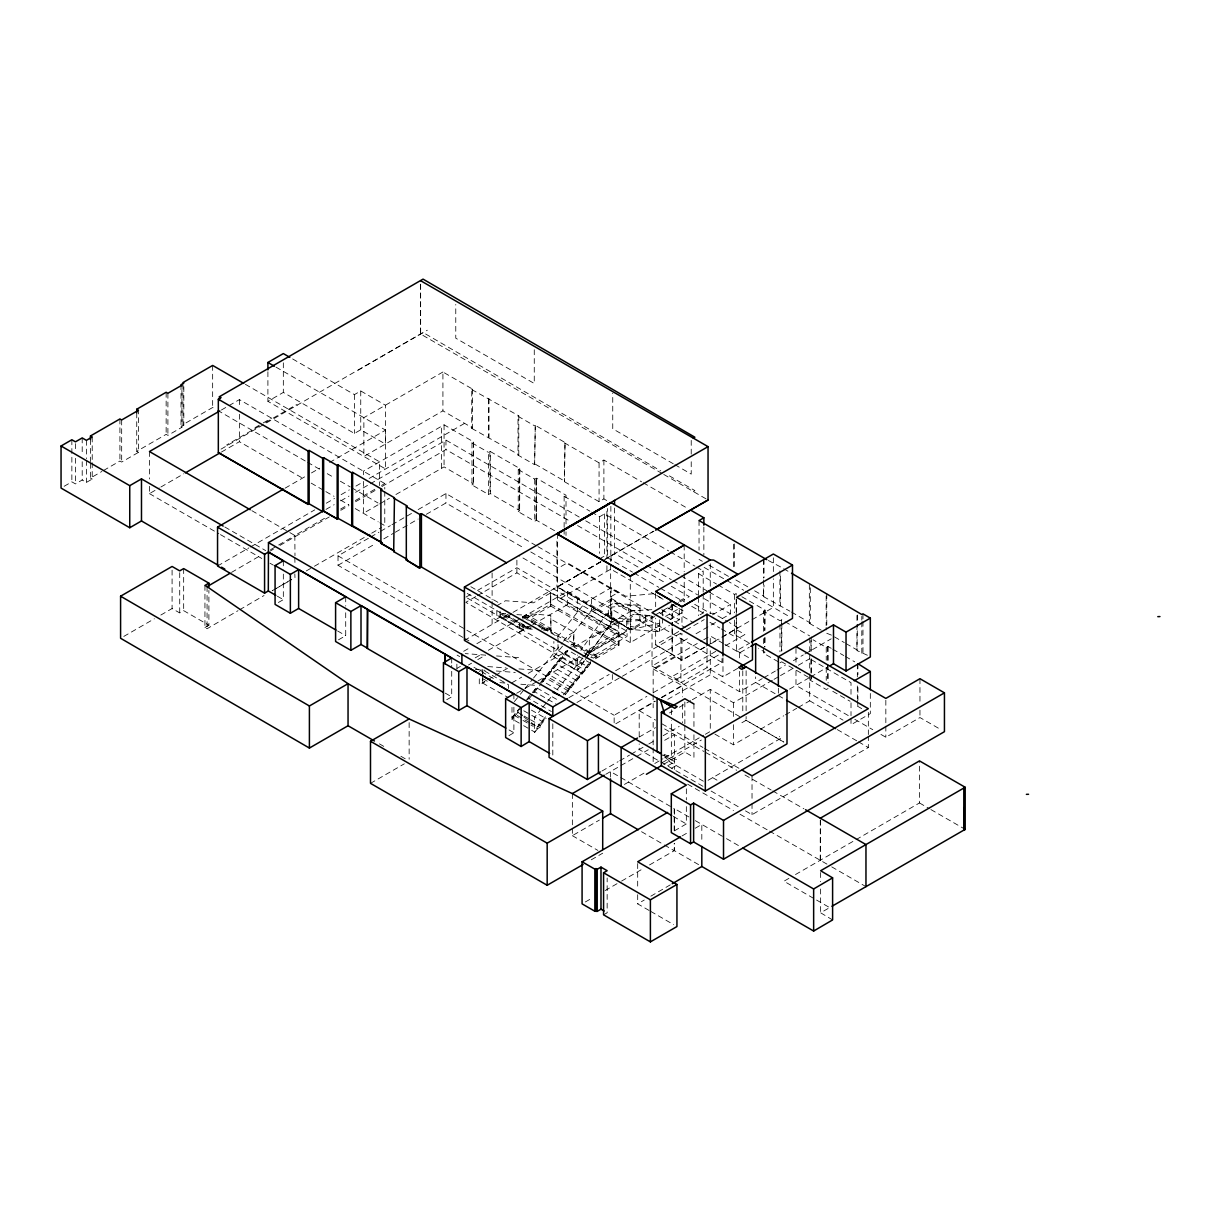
<?xml version="1.0" encoding="UTF-8"?>
<svg xmlns="http://www.w3.org/2000/svg" width="1221" height="1221" viewBox="0 0 1221 1221"><rect width="100%" height="100%" fill="white"/><g stroke="black" fill="none" stroke-linecap="round" stroke-linejoin="round"><path stroke-width="0.75" stroke-dasharray="5 3.75" d="M591.468 599.114L591.468 610.439L565.842 642.032M651.8 609.676L631.349 610.805L611.095 599.114L611.095 600.991L588.461 614.071M585.225 659.584L611.736 622.13L611.736 610.805L605.753 614.941L580.86 650.427M662.438 618.177L662.438 624.038L630.28 642.597L630.28 576.327M630.677 629.151L630.677 617.505L636.11 614.361L651.953 615.796M659.676 619.78L659.676 631.104L659.676 623.183L631.394 629.471M502.701 615.491L502.884 613.553L505.692 613.766L502.701 615.491L525.137 628.433L528.113 626.709L527.93 628.647L467.216 593.452M525.305 615.231L525.137 617.154L547.557 630.097L547.725 628.174L544.749 629.899L522.329 616.941L522.496 615.018M525.137 628.433L525.305 626.51L502.884 613.553L499.145 615.72L499.145 616.788L521.565 629.746L522.496 629.197L499.145 615.72M573.885 643.421L527.93 617.368L528.113 615.43L516.895 614.606M541.956 629.685L542.124 627.762L550.534 628.388L550.366 630.311M544.749 629.899L544.932 627.96M722.221 637.27L737.743 627.762L729.349 622.512M584.142 661.126L577.625 670.329L577.625 655.067M631.349 611.004L611.736 622.13L577.457 670.405L553.861 656.791L553.861 641.513M557.448 637.072L584.874 602.915L611.08 587.789L625.747 596.245L653.769 593.711L663.354 599.236M514.392 701.587L519.184 695.695M520.375 694.215L523.962 689.804M525.167 688.339L532.356 679.502M533.546 678.037L562.286 642.704M563.491 641.223L568.284 635.347L573.656 632.234L573.656 645.451M553.861 656.791L564.636 643.498M511.996 717.536L520.405 707.203M526.938 699.16L531.608 693.421L534.584 691.697L557.02 704.639M532.554 692.261L537.225 686.523L537.393 688.247L558.211 700.274M540.964 681.929L567.124 649.77M518.421 711.797L511.996 719.703L511.996 706.379M529.242 698.504L532.844 694.077M534.05 692.597L541.254 683.729M542.46 682.264L571.291 646.825M541.605 708.638L534.416 717.475L534.416 732.646L537.744 728.555M542.796 707.173L546.398 702.747M547.588 701.281L552.38 695.39M557.173 689.499L590.705 648.29L618.742 632.096M563.385 694.871L589.545 662.728M540.201 725.549L546.138 718.238M565.17 694.841L590.14 664.148M867.383 655.25L856.944 650.564L857.401 624.252M518.009 455.097L518.788 454.639L518.788 415.812L518.009 416.254L518.009 455.097L534.63 464.697L535.271 425.32L565.018 442.49L564.423 481.685L565.018 442.49M534.63 464.697L535.271 425.32M231.486 572.42L260.806 555.341M204.945 585.439L204.945 627.518L207.066 628.739L238.003 610.698M239.637 609.752L264.057 595.512M291.59 579.441L272.176 590.781L291.727 579.517M600.579 561.858L557.524 586.919L630.28 629.38L653.143 616.178M653.922 531.12L606.913 558.18L606.898 508.608M630.28 642.597L557.524 600.137L610.821 569.123L666.254 601.129M682.096 835.912L688.675 832.066M695.237 828.235L701.816 824.404L701.816 842.704M649.129 910.469L637.683 903.861L644.261 900.03M650.839 896.183L670.573 884.691M831.211 648.32L828.067 646.52L826.235 647.405L813.049 639.789M828.067 688.598L826.235 689.483L809.752 679.96L811.248 678.891L781.837 661.904M64.133 486.294L71.856 481.837L75.443 483.913L82.204 480.006L86.386 482.417L92.216 479.059L92.216 462.591M90.461 463.415L90.461 478.052L101.923 471.428M103.556 470.482L119.917 461.034L121.673 462.057L138.492 452.35L138.492 410.271M136.737 412.912L136.737 451.327L166.148 434.355L167.903 435.363L181.914 427.274L181.914 385.195M182.967 384.386L182.967 424.633L212.652 407.509L215.919 409.401M181.013 384.676L181.013 426.755L183.822 425.137L183.822 383.058M221.413 409.997L239.392 399.618L384.768 483.547L384.768 489.041M267.903 371.733L267.903 401.327L283.333 392.414L354.426 433.455L360.744 429.807L385.409 444.047L385.409 405.204L360.744 390.964L354.426 394.612L291.407 358.241M255.021 427.655L261.584 423.855M263.232 422.909L271.428 418.177M259.111 426.221L226.663 444.948L227.457 445.406M265.598 422.466L296.428 404.67L297.222 405.128M221.032 449.13L423.046 332.494L660.714 470.879M358.18 370.146L427.319 330.235M149.45 486.309L149.45 493.62L159.264 487.957M160.897 487.011L183.791 473.794M221.413 452.075L239.392 441.697L304.655 479.38M442.918 372.008L363.873 417.643L363.873 456.486L442.918 410.851L472.527 427.93L471.733 428.388L471.733 389.545L472.527 389.087L442.918 372.008L442.918 410.851M285.104 488.156L304.868 476.739M311.462 472.939L319.688 468.177M329.578 462.469L385.592 430.128L385.592 468.971L267.903 401.327M473.397 442.048L473.397 484.127L473.504 441.819L444.062 424.816L363.4 471.214L363.4 476.694M471.733 389.545L518.788 415.812M217.552 565.979L248.855 547.908M250.503 546.962L314.759 509.874M326.282 503.22L334.523 498.458M341.117 494.658L349.343 489.896M355.937 486.095L362.53 482.295M369.124 478.479L464.606 423.351M325.992 509.401L334.203 504.655M340.781 500.854L348.992 496.108M355.57 492.322L368.711 484.722M370.36 483.775L445.955 440.125L579.181 517.048M289.865 532.615L294.826 535.47L327.533 516.59M340.613 509.035L348.794 504.319M355.326 500.549L374.954 489.209M381.501 485.439L384.768 483.547M270.574 549.664L277.075 545.894M278.709 544.963L294.978 535.561M270.116 551.098L273.397 549.191M279.975 545.405L329.273 516.941M340.781 510.302L348.992 505.555M355.57 501.755L375.29 490.369M381.868 486.569L445.955 449.572L570.955 521.733M123.809 636.416L154.38 618.772M160.821 615.048L172.085 608.546L179.716 612.942L183.669 610.653L208.898 625.228L208.898 590.46M519.734 468.513L519.627 510.866L519.734 468.513L490.323 451.526L490.323 493.605L488.461 494.459L471.978 484.951L471.978 442.872L473.504 441.819M471.733 428.388L518.788 454.639M378.006 504.853L363.4 513.278L363.4 478.525M379.624 503.922L389.407 498.26M395.925 494.505L444.062 466.895L473.504 483.898L471.978 484.951M488.461 494.459L488.461 452.396L490.323 451.526M204.945 627.518L208.898 625.228M306.273 570.94L312.805 567.17M314.453 566.223L370.055 534.126M371.688 533.18L381.501 527.518M462.942 637.408L338.019 565.292L338.019 555.845L369.093 537.912M370.726 536.965L378.907 532.249M380.54 531.303L390.354 525.64M391.987 524.694L411.614 513.369M418.162 509.584L445.955 493.543L536.34 545.726M338.019 565.292L375.641 543.574M383.806 538.858L393.62 533.195M395.268 532.249L418.162 519.032M426.327 514.3L445.955 502.976L524.252 548.183M278.388 602.502L283.333 599.648L283.333 570.054M554.548 530.677L536.553 520.299L534.722 521.184L518.238 511.66L518.238 469.581L519.444 468.681M518.238 469.581L534.722 479.105L536.553 478.22L566.01 495.222L566.01 524.496M564.423 442.841L599.068 462.851L603.891 460.058L641.59 481.822M518.238 511.66L519.734 510.576L490.323 493.605M564.133 527.396L564.133 496.306L566.01 495.222M338.476 639.835L345.711 635.653L345.711 607.921M564.423 481.685L599.068 501.678L603.891 498.901L607.173 500.793M591.513 512.103L599.572 516.758L604.502 513.904L668.665 550.946M465.979 597.1L470.909 594.261M477.472 590.46L516.895 567.704L627.06 631.303L627.06 636.431L590.811 657.356M475.702 596.611L465.827 602.319L575.991 665.918L584.218 661.172M477.35 595.665L516.895 572.832L627.06 636.431M693.314 491.498L694.886 490.598L667.231 474.633M496.81 605.738L505.463 600.747L533.485 602.823L550.763 592.857L550.763 606.074L530.479 617.78L521.138 617.093M499.145 616.788L500.076 616.254M599.572 558.836L604.502 555.982L632.463 572.13M509.92 616.254L502.457 615.689L496.81 618.955L496.81 609.508M505.509 615.689L508.485 613.98M464.423 640.399L511.37 613.324M513.003 612.377L603.891 559.874M605.54 558.928L653.372 531.303M600.961 561.843L557.524 586.919L631.806 629.807L657.219 615.125M602.594 560.897L607.509 558.058L607.509 508.501M610.821 555.906L614.987 553.739L642.322 569.52M511.294 614.178L508.318 615.903L530.738 628.846L530.906 626.922L527.93 628.647M522.267 616.926L527.884 613.69L550.763 615.399L551.007 632.096L573.885 645.314L573.885 632.096L550.763 619.016M463.675 651.297L470.268 647.496M476.846 643.696L567.353 591.437L618.742 621.107L618.742 645.314L593.711 659.767M525.137 617.154L528.113 615.43L550.534 628.388L547.557 630.097M527.93 617.368L550.763 604.181L618.742 643.421L593.284 658.134L583.669 652.579M457.097 668.314L460.393 666.407M475.198 657.86L481.776 654.059M488.369 650.259L531.15 625.564M532.799 624.603L567.353 604.654L618.742 634.325L585.836 653.327M468.482 664.972L471.581 663.186M477.777 659.599L485.531 655.128L465.293 653.601M479.288 671.413L482.097 669.795M551.007 632.096L550.763 615.399M611.095 599.114L591.33 610.515L611.736 622.13L639.59 620.589L650.335 614.377M446.749 699.709L451.709 696.855L451.709 665.414M487.805 679.715L494.001 676.129M495.558 675.244L507.967 668.07M482.554 675.457L482.554 683.012L484.935 681.639L479.288 684.63L479.288 677.075M570.863 645.176L574.664 642.963L597.1 655.921L596.077 657.585M597.1 657.096L574.587 644.108L573.656 644.642L596.169 657.631M698.458 595.589L698.458 573.626L703.204 570.894L703.204 592.841M511.782 682.86L521.657 677.167M528.235 673.366L567.734 650.564M574.313 646.764L618.742 621.107M626.678 617.872L589.316 639.453L589.316 652.67L626.678 631.089L626.678 617.872L518.543 555.433M585.042 670.192L584.874 668.467L587.85 666.742L565.43 653.8L562.454 655.524L562.622 657.249L585.042 670.192L579.258 675.35L579.441 677.075L573.656 682.249L573.839 683.974L570.863 685.683L571.031 687.423L568.055 689.132L568.223 690.857L565.247 692.582L565.43 694.306L542.994 681.364L542.826 679.639L545.802 677.914L568.223 690.857M562.622 657.249L559.645 658.958L559.813 660.683L582.249 673.641M559.813 660.683L556.837 662.408L557.02 664.132L579.441 677.075M557.02 664.132L554.044 665.857L554.212 667.582L576.633 680.524M554.212 667.582L551.236 669.291L551.404 671.031L573.839 683.974M551.404 671.031L548.427 672.74L548.611 674.465L571.031 687.423M640.521 620.039L639.819 620.451L640.063 605.448L613.72 603.067L608.287 606.211L608.287 617.857L640.063 619.78M548.611 674.465L545.634 676.19L545.802 677.914M516.712 693.223L523.305 689.438M524.938 688.476L536.462 681.837M538.11 680.875L579.242 657.127M654.99 615.109L677.594 602.06M679.242 601.114L684.187 598.259L685.317 598.916M467.445 598.137L575.991 660.805L580.921 657.951M582.57 656.99L627.06 631.303M660.393 613.293L678.723 602.716M680.372 601.77L689.255 596.626L671.321 586.278M540.018 683.073L542.994 681.364M370.497 783.348L404.319 763.827M537.393 688.247L534.416 689.972L534.584 691.697M665.506 616.407L679.303 608.455L679.303 619.78L671.123 624.496M526.007 700.305L528.983 698.595L551.404 711.538M590.476 661.568L590.659 663.293L587.667 665.018L587.85 666.742M670.1 619.612L684.187 611.477L667.887 602.06M520.573 708.928L517.597 710.637L517.78 712.377L522.267 715.75M651.617 616.04L633.348 614.392L627.915 617.536L627.915 629.181L658.577 631.745L669.49 625.442M780.524 566.91L766.742 559.645M718.131 584.996L734.523 594.459L736.202 593.482L736.202 611.782M700.045 614.789L703.204 612.973L703.204 594.673M678.754 631.516L655.662 644.841L681.959 660.149L704.96 647.237M568.894 697.664L609.126 674.48M615.628 670.726L684.554 630.936M686.187 629.99L704.242 619.566M712.438 614.835L730.494 604.41L730.494 613.842L722.283 618.589M508.943 735.622L513.888 732.753L513.888 703.174M531.639 730.265L534.844 732.127L537.225 727.029L545.634 716.696L545.802 718.421L540.018 723.595L540.201 727.151L537.393 728.769L530.982 725.06M576.938 702.472L689.468 637.53M696.031 633.745L715.72 622.374M763.446 579.944L763.446 596.581L764.041 585.134M652.029 616.498L652.029 666.056L672.115 654.456L681.959 660.149L704.685 647.023M653.159 692.994L653.159 668.94L702.106 640.689M703.739 639.743L708.638 636.919M655.936 668.314L676.022 656.715M763.491 631.303L763.491 611.172L765.018 610.118L739.407 595.329M706.242 646.123L718.696 638.934M721.764 637.164L750.427 620.619M752.075 619.673L773.351 607.386L773.351 578.785M711.202 643.635L719.001 639.132M763.446 596.581L789.926 611.187M721.413 628.952L734.523 636.538L736.202 635.561L749.007 642.948M715.811 651.327L672.191 676.51L681.883 682.157M725.503 645.726L744.902 634.523L735.607 629.166M614.148 722.817L614.148 715.277L646.855 696.382M653.388 692.597L722.038 652.93M781.837 619.825L779.975 620.695L763.491 611.172M737.728 668.345L722.985 676.861L707.035 667.643L680.906 682.737L680.906 633.165M736.614 618.284L736.614 650.686L749.755 643.101M615.796 723.763L655.021 701.098M661.568 697.328L722.038 662.377L722.038 658.607M639.194 736.568L639.194 710.683L655.189 701.449M661.599 697.74L682.402 685.729L682.402 696.84M724.938 644.413L739.605 652.853L749.221 647.298M667.841 699.312L710.271 674.816L739.605 691.697L762.209 678.647M778.326 661.813L763.491 653.25L765.018 652.197L758.623 648.504M669.474 712.927L672.74 711.049M679.273 707.28L690.689 700.686M692.322 699.74L710.271 689.377L733.47 702.731L772.389 680.265M639.148 737.087L655.494 727.655M779.975 662.774L781.348 661.965M601.907 771.046L618.116 761.69M619.734 760.759L629.471 755.143M631.089 754.196L647.191 744.902M648.794 743.986L655.189 740.277M663.201 735.668L679.197 726.419M763.858 677.701L775.35 671.062M776.999 670.115L785.21 665.369M793.421 660.622L803.281 654.929M804.929 653.983L831.211 638.812M605.753 774.312L635.134 757.341M636.782 756.394L648.275 749.77M664.682 740.292L674.541 734.599L674.541 769.367M774.007 679.334L778.876 676.526M780.494 675.579L796.718 666.223M798.336 665.292L809.691 658.73M654.792 763.476L662.957 758.775M664.59 757.829L703.739 735.225M705.372 734.279L710.271 731.455L710.271 689.377M624.435 784.431L645.68 772.16M662.041 762.713L701.358 740.018M789.575 689.071L809.035 677.853M810.668 676.907L826.953 667.49M663.69 764.3L684.844 752.09L693.94 757.341L693.94 730.662M667.673 765.811L672.191 763.201L661.751 754.639M741.895 722.74L746.123 720.298L783.821 742.063L744.795 719.566L746.123 720.298L746.123 716.483M671.718 768.146L676.236 765.536M572.359 828.357L572.359 835.668L599.389 820.069M714.911 734.126L733.47 744.81L783.745 715.796M785.362 714.85L796.718 708.302M798.336 707.371L809.691 700.808L809.691 673.366M708.043 780.326L781.806 737.743L779.349 736.599M591.269 859.798L602.701 853.189M857.34 700.61L857.92 705.753M674.313 830.89L686.339 823.946L686.339 801.754M585.363 901.953L591.941 898.168M605.112 890.567L619.917 882.035M621.565 881.074L642.948 868.742M649.526 864.941L674.206 850.716L674.206 843.39M745.482 810.881L752.029 814.666L868.345 747.511L868.345 736.416M880.936 734.416L885.836 737.24L919.962 717.551L941.177 729.792M603.571 914.834L607.158 912.774L607.158 878.006M788.903 878.357L783.943 881.226L814.956 899.129M795.497 874.541L854.471 840.552M856.089 839.621L919.489 802.96L919.489 760.897M832.6 919.932L820.634 912.804L830.341 907.203M576.571 575.686L583.18 571.993M809.34 584.462L809.34 623.29L810.301 622.954L810.301 584.111M611.095 587.774L611.08 601.007L628.815 611.233L636.935 610.5M528.113 626.709L525.305 626.51L521.565 628.662L521.565 629.746M532.28 629.197L524.877 628.647L519.474 631.761L519.474 622.328M543.376 630.021L551.007 630.708M496.535 655.952L518.543 657.615M487.713 666.559L506.12 667.933M518.956 668.91L540.964 670.558M475.351 669.429L485.103 670.283M496.275 671.001L515.293 672.435M499.923 682.646L505.616 683.088M520.833 684.233L537.957 685.515M610.912 618.085L613.72 618.33M630.677 626.404L634.279 627.075M630.677 628.51L631.516 628.662M680.906 659.966L681.959 660.149L681.959 633.455M694.673 604.319L710.271 613.324L713.308 613.278L727.792 621.611M663.888 754.242L677.197 759.95L674.801 761.69L663.614 755.356L671.352 759.874L671.352 720.314M832.783 649.236L843.787 655.555M845.344 656.455L854.776 661.874M276.038 367.17L385.592 430.128M832.783 691.315L850.06 701.251M653.159 668.94L682.402 685.729M664.667 728.952L704.013 751.51M705.646 752.441L736.751 770.283M744.947 774.984L771.138 790.002M772.786 790.949L803.891 808.79M687.637 784.187L733.485 810.485M740.033 814.239L767.872 830.204M769.505 831.135L830.112 865.933M673.244 463.736L612.744 428.8L612.744 393.208M674.877 464.682L691.223 474.114L691.223 459.127M662.103 473.489L420.65 334.081L420.65 280.708M663.751 474.435L707.814 499.877M643.223 482.768L687.469 508.318M783.653 568.727L789.926 572.344M518.009 416.254L534.63 425.854M535.271 464.163L565.018 481.333M735.851 579.96L748.381 587.194M754.639 590.811L764.041 596.245M791.498 612.087L810.301 622.954M831.409 635.134L826.159 633.012L826.159 627.457M834.492 636.919L844.306 642.582M845.939 643.528L857.401 650.137M699.038 559.401L702.35 561.309M708.943 565.125L728.739 576.556M809.34 623.29L821.565 630.357M704.12 567.399L743.681 590.247M745.329 591.193L789.3 616.59M670.298 551.892L694.978 566.147M696.626 567.093L703.204 570.894M785.103 621.718L809.615 635.866M764.865 610.378L764.728 630.418M471.978 442.872L488.461 452.396M564.133 496.306L589.911 511.172M698.458 573.626L716.498 584.05M585.759 520.848L653.189 559.783M659.767 563.583L679.502 574.969M681.15 575.915L707.463 591.117M709.111 592.063L730.494 604.41M577.533 525.534L644.963 564.468M646.611 565.415L671.291 579.67M672.924 580.616L697.603 594.856M704.181 598.656L730.494 613.842M643.925 570.451L666.437 583.455M634.111 573.076L658.791 587.332M660.439 588.278L683.47 601.571M691.697 606.318L703.204 612.973M857.34 706.104L862.209 708.913M709.935 622.328L719.764 628.006M441.59 468.147L441.59 426.068M672.924 604.761L679.303 608.455M736.614 650.686L749.297 658.012M848.259 715.552L795.985 685.378L795.985 670.573M854.807 719.322L872.771 729.7M723.305 643.482L710.271 635.973L710.271 643.375M661.736 609.645L679.303 619.78M659.279 612.637L685.347 627.701M537.988 546.672L649.74 611.187M640.063 608.455L634.157 605.036L611.736 607.066L611.736 622.13M672.222 629.502L672.222 654.395L655.662 644.841L655.662 618.162M245.39 384.34L379.624 461.843L379.624 485.622M530.769 551.953L558.501 567.963L567.353 562.85L618.437 592.338L609.584 597.451L722.038 662.377M775.106 693.681L755.646 682.432L755.646 676.892M778.357 695.558L784.905 699.328M837.255 729.563L856.898 740.903M858.531 741.849L868.345 747.511M638.949 620.421L658.577 631.745M919.489 802.96L929.273 808.623M930.906 809.569L965.185 829.349M550.534 592.719L618.971 632.234L618.971 645.451L550.534 605.937L550.534 592.719L550.763 606.074M217.552 410.348L305.952 461.385M307.6 462.332L320.696 469.887M327.243 473.672L333.791 477.457M340.338 481.227L350.152 486.904M351.801 487.851L377.991 502.976M652.029 666.056L741.513 717.673M311.187 483.134L324.237 490.674M325.87 491.62L334.035 496.321M340.552 500.091L348.718 504.807M355.235 508.577L378.189 521.825M379.838 522.771L384.768 525.625L384.768 490.857M470.848 586.706L500.076 603.571M572.451 646.107L577.258 648.885M182.967 424.633L183.822 425.137M181.013 426.755L181.914 427.274M590.659 663.293L568.223 650.35L565.247 652.075L565.43 653.8M639.194 710.683L655.509 720.1M662.041 723.87L702.945 747.481M704.578 748.427L738.934 768.268M338.019 555.845L614.148 715.277M251.877 510.683L288.217 531.654M712.682 777.655L720.588 782.218M464.591 638.354L469.52 641.208M136.737 451.327L138.492 452.35M668.879 761.294L703.357 781.196M702.945 786.324L639.194 749.526L639.194 743.971M711.126 791.055L738.934 807.112M831.745 866.879L865.964 886.629M457.097 655.097L459.676 656.577M473.916 667.261L494.734 679.288M224.832 526.999L265.674 550.595M482.951 678.739L487.759 681.516M531.394 710.103L545.802 718.421M482.554 683.012L508.485 697.71M149.45 493.62L218.834 533.684M220.482 534.63L261.782 558.485M270.039 563.247L273.351 565.155M523.778 710.775L530.189 714.468M531.791 715.399L542.994 721.87M522.573 715.14L517.78 712.377L514.789 714.087L512.423 719.169L522.039 724.725M524.175 716.071L528.983 718.848M530.586 719.764L540.201 725.32L537.225 727.029L530.814 723.336M529.212 722.42L514.789 714.087L514.972 715.811L521.382 719.52M522.985 720.436L529.38 724.145M688.903 816.941L674.358 808.546L674.358 830.494M695.36 820.68L724.847 837.698M726.495 838.644L739.651 846.245M523.641 725.656L530.036 729.349M90.461 478.052L92.216 479.059M673.305 816.422L686.339 823.946M816.59 900.06L829.639 907.6M277.32 596.184L283.333 599.648M337.591 630.967L345.711 635.653M445.283 693.146L451.709 696.855M509.05 729.96L513.888 732.753M698.595 864.621L674.358 850.625L674.358 843.299M572.359 835.668L597.908 850.427M379.426 743.864L384.371 746.733M400.885 756.272L407.493 760.088M811.278 659.661L851.006 682.676L851.006 695.482M667.704 607.768L693.772 622.832M809.691 700.808L843.055 720.146M650.778 911.415L673.656 924.663M641.544 831.699L662.774 844.062M664.407 845.008L674.206 850.716M523.763 716.88L529.746 721.397M531.242 722.527L537.225 727.029L537.393 728.769M628.372 609.081L628.815 611.233M528.815 696.855L528.983 698.595M919.962 678.708L919.962 702.747M919.962 710.149L919.962 717.551M885.836 700.259L885.836 724.297M885.836 726.144L885.836 737.24M870.329 693.482L870.329 713.598L851.006 724.755L851.006 717.429M868.345 712.362L868.345 734.569M862.972 613.873L862.972 619.413M862.972 621.26L862.972 652.701M861.812 616.391L861.812 620.085M861.812 621.932L861.812 653.372M857.92 663.69L857.92 674.664M857.92 687.469L857.92 700.274M857.401 615.002L857.401 622.389M857.34 664.026L857.34 676.831M857.34 685.973L857.34 698.778M856.944 615.43L856.944 622.832M856.944 624.679L856.944 650.564M851.006 702.792L851.006 715.613M828.067 646.52L828.067 662.988M828.067 664.819L828.067 683.104M827.655 646.581L827.807 663.14M827.655 664.88L827.807 681.425M826.785 593.62L826.785 625.076M826.159 596.016L826.159 625.61M826.235 647.405L826.235 660.21M826.235 667.536L826.235 680.341M820.634 872.557L820.634 881.715M820.634 889.025L820.634 912.804M811.248 636.813L811.141 651.724M811.248 658.76L811.141 679.166L810.958 658.943M810.958 640.643L810.958 651.617M809.752 637.896L809.752 652.533M809.752 654.349L809.691 671.535M795.985 648.382L795.985 663.186M781.837 623.488L781.837 650.93M781.348 619.902L781.547 651.098M780.524 576.159L780.524 605.753M779.914 570.955L779.914 606.104M779.975 624.358L779.975 651.8M778.357 688.156L778.357 693.711M773.351 557.814L773.351 576.877M765.018 610.118L764.865 630.509M765.018 637.56L764.865 646.962M764.728 637.728L764.728 646.886M764.041 559.249L764.041 577.747M763.446 559.6L763.446 578.082M763.491 638.614L763.491 645.94M763.491 647.771L763.491 653.25M752.029 775.823L752.029 801.724M752.029 803.571L752.029 814.666M746.123 670.726L746.123 714.575M742.78 670.802L742.78 712.728M739.605 652.853L739.605 660.256M739.605 671.352L739.605 691.697M736.614 599.221L736.614 616.376M736.202 613.614L736.202 635.561M734.523 594.459L734.523 612.744M734.523 620.07L734.523 636.538M734.294 543.925L734.294 569.81M733.684 544.261L733.684 568.314M733.47 702.731L733.47 717.368M733.47 724.694L733.47 744.81M722.985 657.798L722.985 676.861M710.271 563.751L710.271 592.353M710.271 594.261L710.271 613.324M710.271 650.778L710.271 674.816M707.035 648.58L707.035 667.643M703.861 527.029L703.861 554.777M699.038 520.558L699.038 550.152M698.458 597.42L698.458 615.705M693.94 703.968L693.94 728.754M691.223 440.384L691.223 457.249M686.339 788.812L686.339 799.908M684.844 701.968L684.844 723.824M684.844 725.701L684.844 752.09M684.187 545.085L684.187 571.672M684.233 573.473L684.187 602.029M682.402 704.227L682.402 722.725M681.959 608.684L681.959 625.839M674.206 830.585L674.206 808.638L610.515 771.565L610.515 777.044M672.222 604.822L672.222 625.701M672.115 604.792L672.115 625.869M672.115 627.777L672.115 654.456M671.352 709.752L671.352 714.636M662.438 610.821L662.438 616.346M655.662 593.375L655.662 606.715M653.159 694.841L653.159 707.783M653.159 722.344L653.159 746.138M653.159 747.954L653.159 762.591M645.527 615.216L645.527 626.327M637.683 863.613L637.683 887.392M637.683 894.703L637.683 903.861M614.545 507.997L614.545 553.739M612.347 674.511L612.347 682.066M611.034 556.028L611.034 560.622M610.866 506.333L610.821 561.568M610.759 604.777L610.759 631.211M610.653 565.002L610.653 618.055L630.28 629.38L556.913 587.026L556.913 537.469M606.913 565.735L606.913 571.397M604.502 513.904L604.502 555.982M603.891 460.058L603.891 498.901M599.572 516.758L599.572 553.342M599.068 462.851L599.068 501.678M577.365 598.504L577.365 611.721M575.991 660.805L575.991 665.918M574.664 642.963L574.664 644.139M572.359 793.589L572.359 826.525M567.353 591.437L567.353 604.654M566.01 531.807L566.01 535.47M564.133 529.227L564.133 534.722M558.012 642.689L558.012 637.026L522.97 616.788L522.97 622.466M558.012 644.581L558.012 650.244M557.524 533.546L557.524 600.137M552.808 723.778L552.808 755.219M536.553 478.22L536.553 520.299M536.294 520.451L536.111 478.296L536.111 520.375M534.722 479.105L534.722 521.184M534.264 349.755L534.264 383.486L455.769 338.186L455.769 304.456M522.97 624.343L522.97 630.005M516.895 560.149L516.895 572.832M513.888 693.925L513.888 701.312M508.485 688.537L508.485 684.767L482.554 669.795L482.554 673.565M500.076 611.126L500.076 616.788M492.109 572.985L492.109 599.664M492.109 601.571L492.109 624.45M489.835 451.587L490.033 493.772M489.01 398.611L489.01 437.454M488.4 398.946L488.4 437.79M482.799 669.657L482.799 677.212M482.799 679.105L482.799 682.875M472.527 389.087L472.527 427.93M456.868 664.132L456.868 671.687M451.709 658.012L451.709 663.568M445.955 440.125L445.955 449.572M445.955 493.543L445.955 502.976M444.062 424.816L444.062 466.895M420.467 284.417L420.467 333.974M409.142 722.618L409.142 759.203M360.744 390.964L360.744 429.807M354.426 394.612L354.426 433.455M345.711 596.825L345.711 606.074M294.826 535.47L294.978 555.692M294.826 557.432L294.978 564.835M294.826 573.901L294.978 577.64M283.333 362.82L283.333 392.414M283.333 560.805L283.333 568.208M239.392 399.618L239.392 406.929M239.392 414.255L239.392 441.697M212.652 365.43L212.652 407.509M207.066 586.66L207.066 628.739M183.669 568.589L183.669 610.653M179.716 572.695L179.716 612.942M172.085 570.131L172.085 608.546M167.903 393.284L167.903 435.363M166.148 392.277L166.148 434.355M149.45 451.541L149.45 478.983M121.673 419.978L121.673 462.057M119.917 418.971L119.917 461.034M92.216 436.981L92.216 460.76M90.461 439.621L90.461 461.584M86.386 440.354L86.386 458.638M86.386 460.47L86.386 482.417M82.204 437.927L82.204 454.395M82.204 461.721L82.204 480.006M75.443 443.666L75.443 450.976M75.443 458.302L75.443 483.913M71.856 439.758L71.856 481.837M820.329 860.286L820.329 818.207L820.268 860.256"/><path stroke-width="1.5" d="M505.815 728.098L466.987 705.677L458.73 710.454L443.452 701.617L443.452 662.789L458.73 671.611L466.987 666.834L513.888 693.925L505.631 698.687L505.631 737.53L521.138 746.489L521.138 707.646L529.181 702.747L552.808 716.376L573.717 704.319M521.138 746.489L529.181 741.59L529.181 702.747M701.816 846.367L701.816 866.483L813.644 931.043L813.644 888.964L832.6 877.853L820.634 870.741L965.185 787.27L919.489 760.897L820.329 818.207L805.524 809.721M813.644 931.043L832.6 919.932L832.6 877.853M208.898 586.813L208.898 583.15L204.945 585.439L207.066 586.66L229.869 573.366M606.913 504.807L708.043 446.642L708.043 500.015L655.555 530.173M680.448 836.858L637.683 861.782L676.938 884.477L676.938 926.556L650.396 941.879L603.571 914.834L603.571 872.756L607.158 870.695L600.991 867.124L597.206 869.306L594.856 869.154L582.081 861.782L582.081 903.861L594.856 911.232L597.206 911.385L600.991 909.202L604.074 910.988M672.222 883.729L701.816 866.483M557.081 534.065L611.065 502.777L557.081 533.959L630.357 576.251L684.34 545.085M218.284 565.308L141.483 520.955L129.747 527.731L61.05 488.079L61.05 446.001L71.856 439.758L75.443 441.834L82.204 437.927L86.386 440.354L92.216 436.981L90.461 435.973L90.461 439.621M90.461 435.973L119.917 418.971L121.673 419.978L138.492 410.271L136.737 409.249L136.737 412.912M136.737 409.249L166.148 392.277L167.903 393.284L181.914 385.195L181.013 384.676L183.822 383.058L182.967 382.57L212.652 365.43L243.757 383.394M267.903 369.887L267.903 362.484L283.333 353.571L289.804 357.31M219.429 400.488L219.429 396.688L423.046 279.121L694.886 437.225L693.314 438.141M322.771 511.675L309.142 503.815L308.089 504.41L218.33 452.594L218.33 399.221L221.077 397.634L219.429 396.688M219.78 410.943L149.45 451.541L250.213 509.722M61.05 446.001L129.747 485.668L141.483 478.891L223.184 526.068M218.33 452.594L308.501 504.181M185.424 472.848L219.78 453.022M218.33 399.221L308.089 451.053L309.142 450.442L322.649 458.241L323.626 457.677L337.179 465.491L338.08 464.972L351.724 472.863L352.61 472.359L381.975 489.316L380.906 489.926L380.906 543.299L394.459 551.129L393.681 551.602L394.459 497.756L380.906 489.926M322.695 511.294L268.467 542.597L268.315 590.979L264.575 593.131L217.552 565.979L217.552 527.151L283.455 489.102M374.465 741.01L348.046 725.747L309.401 748.061L120.589 638.278L120.589 596.199L172.085 566.468L179.716 570.863L183.669 568.589L208.898 583.15M217.552 527.151L264.575 554.288L268.315 552.136L283.333 560.805L275.076 565.582L275.076 604.41L290.369 613.247L298.626 608.47L335.973 630.036M322.649 458.241L322.649 511.614L323.626 511.05L337.179 518.864L338.08 518.345L338.08 464.972M338.171 518.513L337.286 519.032L323.657 511.156L323.626 457.677M463.934 591.575L421.413 567.017L419.871 567.857L406.318 560.042L406.318 506.669L407.356 506.074L393.696 498.183M275.076 565.582L290.369 574.404L298.626 569.627L345.711 596.825L335.592 602.67L335.592 641.513L350.87 650.335L361.004 644.49L367.536 648.259L367.536 609.416L361.004 605.647L350.87 611.492L335.592 602.67M380.906 543.299L381.975 542.689L352.61 525.732L352.61 472.359M406.318 560.042L407.356 559.447L393.681 551.602M419.414 568.208L406.425 559.981M443.36 692.383L367.246 648.427L367.536 609.416M660.469 753.586L464.423 640.399L464.423 587.026L610.821 502.533L710.271 559.951L713.69 560.103L737.682 574.099L681.959 606.776L655.662 591.468L710.271 559.951M557.524 533.546L607.509 504.685M309.401 748.061L309.401 705.982L348.046 683.684L409.142 718.955L572.359 793.589L602.701 811.11L602.701 849.526M656.669 529.395L708.043 500.015M367.246 609.6L451.709 658.012L443.452 662.789M703.861 525.183L703.861 517.78L699.038 520.558L766.742 559.645M556.913 533.653L630.28 576.007L684.187 545.085M583.104 864.514L547.176 885.256L370.497 783.348L370.497 741.269L409.142 718.955M672.115 601.098L652.029 612.683L786.996 690.506L786.996 743.879L705.326 791.025L661.355 765.643L646.382 774.282M553.769 691.971L553.067 692.383L559.126 695.07M680.906 629.364L707.035 614.27L722.985 623.488L752.472 606.471L752.472 659.844L741.01 666.452M751.403 642.154L792.49 618.421L792.49 565.064L736.614 597.313L752.472 606.471M600.289 771.977L587.316 779.471L549.068 757.386L549.068 718.543L552.808 716.376L552.808 706.944L567.292 698.595M549.068 718.543L587.454 740.704L598.427 734.355L686.339 785.103L671.306 793.787L671.306 832.615L690.567 843.726L693.62 841.956L723.519 859.218L944.443 731.684L944.443 692.841L919.962 678.708L885.836 698.412L795.985 646.535M750.823 646.382L755.646 643.604L868.345 708.668L752.029 775.823L742.215 770.161M742.78 665.079L738.613 667.475L741.895 669.367L746.123 666.925M661.355 765.643L661.355 712.27L684.844 698.717L693.94 703.968M637.515 738.033L621.153 747.481L621.153 786.309M830.219 665.613L833.485 663.736L846.031 670.985L870.329 656.959L870.329 618.116L846.031 632.142L833.485 624.893L778.357 656.715L778.357 686.309M572.359 793.589L604.166 775.228M661.355 712.27L705.326 737.652L786.996 690.506M370.497 741.269L547.176 843.177L602.701 811.11M857.92 663.69L870.329 671.519L870.329 689.819M602.564 818.223L610.515 813.644L610.515 778.876M854.227 680.814L870.329 671.519M582.081 861.782L667.628 812.423M671.306 793.787L690.567 804.898L693.62 803.128L723.519 820.39L944.443 692.841M603.571 872.756L650.396 899.801L676.938 884.477M831.974 906.272L965.185 829.349L965.185 787.27M406.318 506.669L419.871 514.499L421.413 513.644L506.471 562.744M1157.798 616.651L1159.95 616.574M1026.388 794.352L1028.555 794.276M660.469 752.93L657.066 751.617L657.066 698.244L677.197 706.577L674.801 708.317L660.469 700.213L664.667 714.178M267.903 362.484L274.404 366.224M420.65 280.708L708.043 446.642M792.49 565.064L773.351 554.013L681.959 606.776L655.662 591.468M690.75 510.21L703.861 517.78M870.329 618.116L862.972 613.873L861.812 614.529L791.498 573.244M740.704 666.284L743.971 668.162M786.538 700.274L835.622 728.616M965.185 829.349L964.086 830.326L964.086 807.615M464.423 587.026L671.352 706.501M381.837 542.704L338.08 518.345M380.952 543.223L393.07 550.213M820.329 818.207L865.964 844.566L865.964 886.629M268.467 542.597L552.808 706.944M268.467 552.045L552.808 716.376M505.631 698.687L521.138 707.646M742.933 848.137L813.644 888.964M671.672 815.475L598.427 773.198L598.427 734.355M268.315 590.979L275.824 595.314M529.181 741.59L549.648 753.403M221.55 567.2L224.832 569.078M610.515 813.644L638.278 829.792M120.589 596.199L309.401 705.982M207.066 586.66L348.046 683.684L348.046 725.747M963.812 788.064L963.812 830.143M846.031 632.142L846.031 670.985M833.485 624.893L833.485 663.736M755.646 643.604L755.646 673.198M723.519 820.39L723.519 859.218M722.985 623.488L722.985 655.891M707.035 614.27L707.035 644.764M705.326 737.652L705.326 791.025M693.62 803.128L693.62 841.956M690.567 804.898L690.567 843.726M650.396 899.801L650.396 941.879M614.545 500.366L614.545 504.181M600.991 867.124L600.991 909.202M597.206 869.306L597.206 911.385M595.909 868.558L595.909 910.637M594.856 869.154L594.856 911.232M587.454 740.704L587.454 779.532M547.176 843.177L547.176 885.256M466.987 666.834L466.987 705.677M461.904 654.273L461.904 663.72M458.73 671.611L458.73 710.454M445.283 654.303L445.283 661.706M444.978 654.471L444.978 663.72M421.413 513.644L421.413 567.017M419.871 514.499L419.871 567.857M361.004 605.647L361.004 644.49M351.724 472.863L351.724 526.236M350.87 611.492L350.87 650.335M337.179 465.491L337.179 518.864M309.142 450.442L309.142 503.815M308.089 451.053L308.089 504.41M298.626 569.627L298.626 608.47M290.369 574.404L290.369 613.247M264.575 554.288L264.575 593.131M141.483 478.891L141.483 520.955M129.747 485.668L129.747 527.731"/></g></svg>
